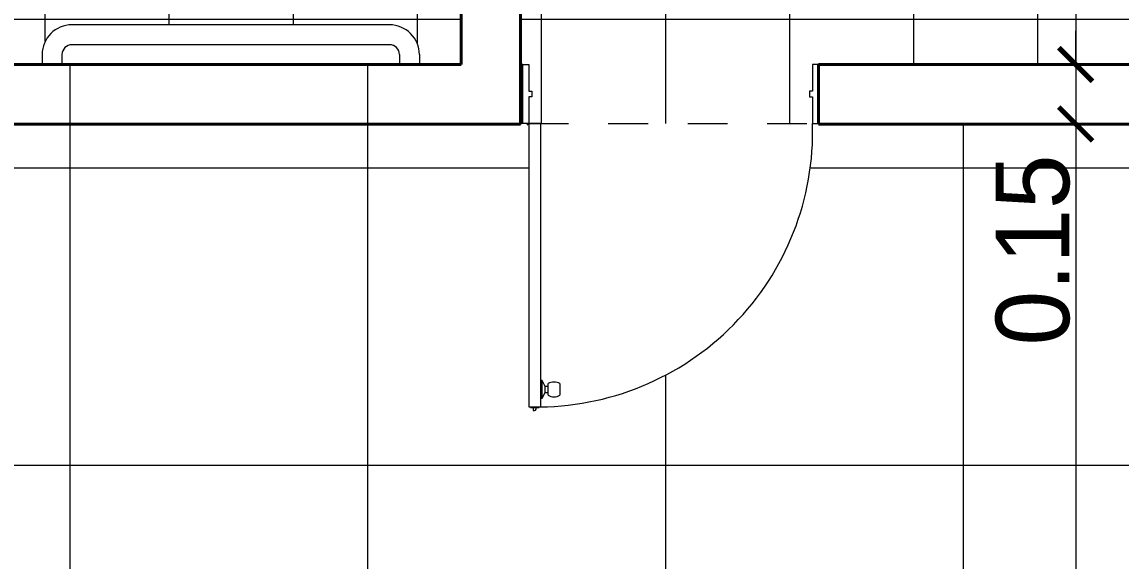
# Model space of a CAD drawing. Header units: millimetres. Extents: x 189.5 to 285.5, y -15 to 51.
# Drawn here: x 253.346 to 256.113, y 21.885 to 23.244 of the extents above; entities that cross this region are included whole.
import ezdxf

# ---------------------------------------------------------------- set-up
doc = ezdxf.new("R2010")
doc.units = ezdxf.units.MM
doc.header["$LTSCALE"] = 0.005
doc.header["$MEASUREMENT"] = 0
doc.linetypes.add('ACAD_ISO02W100', pattern=[15, 12, -3])
for name, color, linetype, lineweight in [('Aux', 1, 'Continuous', 9), ('cotas', 1, 'Continuous', 15), ('Hatch', 11, 'Continuous', 9), ('muro', 5, 'Continuous', 40), ('proy', 1, 'ACAD_ISO02W100', 9), ('pu-ven', 2, 'Continuous', 20)]:
    doc.layers.add(name, color=color, linetype=linetype, lineweight=lineweight)
doc.styles.get("Standard").update_dxf_attribs({"font": 'ERASMD.TTF', "height": 0.185})
doc.dimstyles.get("Standard").update_dxf_attribs({"dimtxt": 0.15, "dimasz": 0.085, "dimexe": 0.07, "dimexo": 0.4, "dimgap": 0.015, "dimtad": 1, "dimzin": 1, "dimdsep": 46, "dimtxsty": 'Standard', "dimblk": 'ARCHTICK', "dimcen": 0, "dimclrd": 256, "dimclre": 256, "dimclrt": 2, "dimadec": 0, "dimazin": 0, "dimtfac": 1, "dimtix": 1, "dimtmove": 0, "dimatfit": 0, "dimfxl": 1, "dimlwd": -1, "dimlwe": -1, "dimarcsym": 0})

# ---------------------------------------------------------------- blocks, each defined once
blk = doc.blocks.new('_ArchTick')
at = {"color": 0, "linetype": 'ByBlock', "const_width": 0.15}
blk.add_lwpolyline([(-0.5, -0.5), (0.5, 0.5)], dxfattribs=at)
blk = doc.blocks.new('*D167')
at = {"layer": 'cotas', "transparency": 16777216}
for p, q in [((255.9194552474638, 24.74628807079139), (256.0692355064184, 24.74628807079139)), ((255.9992355064184, 24.74628807079139), (255.9992355064184, 23.1362880707919)), ((255.9194552474638, 23.1362880707919), (256.0692355064184, 23.1362880707919))]:
    blk.add_line(p, q, dxfattribs=at)
at = {"layer": 'Defpoints', "color": 0, "transparency": 16777216}
for p in [(255.5194552474638, 24.74628807079139), (255.5194552474638, 23.1362880707919), (255.9992355064184, 23.1362880707919)]:
    blk.add_point(p, dxfattribs=at)
at = {"layer": 'cotas', "transparency": 16777216, "xscale": 0.085, "yscale": 0.085, "zscale": 0.085}
for p, rotation in [((255.9992355064184, 24.74628807079139), 90), ((255.9992355064184, 23.1362880707919), 270)]:
    blk.add_blockref('_ArchTick', p, dxfattribs=dict(at, rotation=rotation))
at = {"layer": 'cotas', "color": 2, "transparency": 16777216, "insert": (255.8917355064183, 23.94128807079157), "char_height": 0.185, "attachment_point": 5, "rotation": 90}
blk.add_mtext('1.61', dxfattribs=at)
blk = doc.blocks.new('*D168')
at = {"layer": 'cotas', "transparency": 16777216}
for p, q in [((255.9992355064184, 23.1362880707919), (255.9992355064184, 23.2212880707919)), ((255.9194552474638, 23.1362880707919), (256.0692355064184, 23.1362880707919)), ((255.9992355064184, 23.1362880707919), (255.9992355064184, 22.98628807079189)), ((255.9194552474638, 22.98628807079189), (256.0692355064184, 22.98628807079189)), ((255.9992355064184, 22.98628807079189), (255.9992355064184, 22.90128807079189))]:
    blk.add_line(p, q, dxfattribs=at)
at = {"layer": 'Defpoints', "color": 0, "transparency": 16777216}
for p in [(255.5194552474638, 23.1362880707919), (255.5194552474638, 22.98628807079189), (255.9992355064184, 22.98628807079189)]:
    blk.add_point(p, dxfattribs=at)
at = {"layer": 'cotas', "transparency": 16777216, "xscale": 0.085, "yscale": 0.085, "zscale": 0.085}
for p, rotation in [((255.9992355064184, 23.1362880707919), 270), ((255.9992355064184, 22.98628807079189), 90)]:
    blk.add_blockref('_ArchTick', p, dxfattribs=dict(at, rotation=rotation))
at = {"layer": 'cotas', "color": 2, "transparency": 16777216, "insert": (255.8917355064181, 22.66876390864491), "char_height": 0.185, "attachment_point": 5, "rotation": 90}
blk.add_mtext('0.15', dxfattribs=at)
blk = doc.blocks.new('*D169')
at = {"layer": 'cotas', "transparency": 16777216}
for p, q in [((255.9194552474638, 22.98628807079189), (256.0692355064184, 22.98628807079189)), ((255.9992355064184, 22.98628807079189), (255.9992355064184, 19.5562880707918)), ((255.9194552474638, 19.5562880707918), (256.0692355064184, 19.5562880707918))]:
    blk.add_line(p, q, dxfattribs=at)
at = {"layer": 'Defpoints', "color": 0, "transparency": 16777216}
for p in [(255.5194552474638, 22.98628807079189), (255.5194552474638, 19.5562880707918), (255.9992355064184, 19.5562880707918)]:
    blk.add_point(p, dxfattribs=at)
at = {"layer": 'cotas', "transparency": 16777216, "xscale": 0.085, "yscale": 0.085, "zscale": 0.085}
for p, rotation in [((255.9992355064184, 22.98628807079189), 90), ((255.9992355064184, 19.5562880707918), 270)]:
    blk.add_blockref('_ArchTick', p, dxfattribs=dict(at, rotation=rotation))
at = {"layer": 'cotas', "color": 2, "transparency": 16777216, "insert": (255.8917355064183, 21.27128807079177), "char_height": 0.185, "attachment_point": 5, "rotation": 90}
blk.add_mtext('3.43', dxfattribs=at)

msp = doc.modelspace()

# ---------------------------------------------------------------- hatches: boundary and pattern name
at = {"layer": 'Hatch'}
h = msp.add_hatch(dxfattribs=at)
h.set_pattern_fill('NET', color=256, scale=6, style=0)
h.set_pattern_definition([(0, (-337.5334649447541, 81.37570602885171), (0, 0.75), []), (90, (-337.5334649447541, 81.37570602885171), (-0.75, 4.592273826833915e-17), [])])
h.paths.add_polyline_path([(252.1038909515549, 22.98561842555168, -2.414213564037251), (252.1020308324781, 22.98747854462714), (252.0889513592696, 22.98747854462873), (252.0889513592696, 22.98628807079184), (251.6389513592695, 22.98628807079183), (251.1389513592695, 22.98628807079186), (248.7089513592696, 22.98628807079135), (248.6889513592695, 22.98628807079135), (247.9890367852244, 22.98628807079135), (247.5389513592695, 22.98628807079135), (246.5439513592695, 22.98628807079135), (245.6939513592696, 22.98628807079135), (245.3939513592695, 22.98628807079135), (243.7439513592695, 22.98628807079135), (242.7439513592695, 22.98628807079135), (240.9939513592695, 22.98628807079135), (240.6939513592696, 22.98628807079135), (239.8439513592696, 22.98628807079135), (238.7939513592695, 22.98628807079135), (238.3939513592695, 22.98628807079135), (238.1939513592696, 22.98628807079136), (237.2139513592697, 22.98628807079136), (234.7839513592696, 22.98628807079133), (234.7639513592696, 22.98628807079133), (234.7639513592696, 22.98636802783069), (234.1921289388995, 22.98636802783069), (234.1921289388995, 22.32371024168052), (234.1921289388995, 20.22776177328468), (234.1921289388995, 19.63628807079144), (234.1921289388995, 19.26852839724609), (234.1921289388997, 18.3185283972465), (234.1921289388997, 17.61128807079182), (234.1921289388997, 17.26128807079181), (234.0921289388996, 17.26128807079181), (234.0921289388996, 16.67260720331663), (234.0921289388996, 13.93141270840081), (234.0921289388996, 13.18628807079182), (234.0921289388994, 12.88628807079198), (234.0921289388991, 11.28628807079185), (237.5439513592697, 11.28628807079185), (237.5439513592697, 12.83628807079191), (237.2939513592701, 12.83628807079191), (236.89395135927, 12.83628807079191), (236.89395135927, 13.23628807079189), (237.2939513592701, 13.23628807079189), (237.5439513592698, 13.23628807079189), (237.54395135927, 19.55628807079179), (252.1187457793546, 19.55628807079179), (252.1187457793546, 19.64947813824267), (252.0706547125452, 19.64947813824267), (252.1187457793548, 20.13405533157958), (252.1187457793546, 19.55628807079179), (257.4639513592696, 19.5562880707918), (257.4639513592695, 20.1862880707917), (257.1639513592695, 20.1862880707917), (257.1639513592696, 20.48628807079177), (257.2639513592694, 20.48628807079177), (257.2639513592694, 22.98628807079189), (256.7139513592695, 22.98628807079189), (255.3366040933745, 22.98628807079189, -0.4199047918111877), (254.648326348148, 22.27315293824061), (254.648326348148, 22.27133269996786), (254.6408858718398, 22.27133269996786), (254.6408858718398, 22.27032355189795, -1.126481995361507), (254.6284208063116, 22.27133269996786), (254.6222846810695, 22.27133269996786), (254.6222846810695, 22.98747854462853), (254.6014513592695, 22.98747854462853), (254.6014513592695, 24.74628807079138), (257.2639513592695, 24.74628807079139), (257.2639513592693, 23.38628807079188), (257.4139513592695, 23.38628807079188), (257.4139513592693, 25.34128807079159), (257.2639513592694, 25.34128807079161), (257.2639513592694, 24.89628807079138), (251.7889513592695, 24.89628807079138), (251.7889513592695, 26.43628807079138), (251.6389513592696, 26.43628807079138), (251.6389513592695, 23.28628807079183), (251.7889513592695, 23.28628807079183), (251.7889513592696, 24.74628807079137), (254.4514513592694, 24.74628807079138), (254.4514513592694, 23.13628807079208), (252.8330576297549, 23.13628807079208), (252.8330576297549, 22.98628824590409), (252.8182103590112, 22.98628824750885, -0.419904866709646), (252.1299326186335, 22.2731529382408), (252.1299326186335, 22.27133269996804), (252.1224921423253, 22.27133269996804), (252.1224921423253, 22.27032355189514, -1.126481995005869), (252.1100270767969, 22.27133269996804), (252.1038909515549, 22.27133269996804)])
h.paths.add_polyline_path([(240.6439513592696, 20.48628807079177), (240.6439513592696, 20.1862880707917), (240.3439513592695, 20.1862880707917), (240.3439513592695, 20.48628807079177)], flags=17)
h.paths.add_polyline_path([(237.2439513592698, 20.1862880707917), (236.9439513592697, 20.1862880707917), (236.9439513592697, 20.48628807079177), (237.2439513592698, 20.48628807079177)], flags=17)
h.paths.add_polyline_path([(243.6939513592696, 20.48628807079177), (243.9939513592694, 20.48628807079178), (243.9939513592695, 20.1862880707917), (243.6939513592696, 20.1862880707917)], flags=17)
h.paths.add_polyline_path([(237.2439513592698, 16.9362880707917), (237.2439513592698, 16.63628807079175), (236.9439513592697, 16.63628807079175), (236.9439513592697, 16.9362880707917)], flags=16)
h.paths.add_polyline_path([(247.0439513592695, 20.48628807079177), (247.3439513592695, 20.48628807079178), (247.3439513592696, 20.1862880707917), (247.0439513592696, 20.1862880707917)], flags=17)
h.paths.add_polyline_path([(250.3639513592694, 20.48628807079178), (250.6639513592696, 20.48628807079177), (250.6639513592696, 20.1862880707917), (250.3639513592697, 20.1862880707917)], flags=17)
h.paths.add_polyline_path([(252.116592189181, 22.27636913918495, -0.03896766346203715), (252.1175626368307, 22.27623207035962, -0.9728150875891242), (252.1151768573746, 22.26387032283586, -1.04180337291388), (252.1177266983917, 22.27619338036689, -21.89540693037424)], flags=17)
h.paths.add_polyline_path([(253.7139513592696, 20.48628807079177), (254.0139513592694, 20.48628807079177), (254.0139513592694, 20.1862880707917), (253.7139513592696, 20.1862880707917)], flags=17)
h.paths.add_polyline_path([(254.6282957779626, 22.27008407830277, 1796152.363669402), (254.6282957779626, 22.2700840923268)], flags=16)
h.paths.add_polyline_path([(234.274902785261, 19.11331193394851), (234.8615493054075, 19.11331193394851), (234.8615493054075, 18.82984856398514), (234.274902785261, 18.82984856398514)], flags=24)
h.paths.add_polyline_path([(255.7470221364548, 22.37544064857165), (255.7470221364548, 22.96208716871817), (256.0304855064181, 22.96208716871817), (256.0304855064181, 22.37544064857165)], flags=24)
h.paths.add_polyline_path([(255.7470221364548, 20.95465345540732), (255.7470221364548, 21.58792268617655), (256.0304855064181, 21.58792268617655), (256.0304855064181, 20.95465345540732)], flags=24)
h.paths.add_polyline_path([(248.8725276801463, 22.27298606732919), (248.8725276801463, 22.87779375963689), (249.1559910501096, 22.87779375963689), (249.1559910501096, 22.27298606732919)], flags=24)
h.paths.add_polyline_path([(244.8420920170987, 22.36428247472001), (244.8420920170987, 22.9690901670277), (245.125555387062, 22.9690901670277), (245.125555387062, 22.36428247472001)], flags=24)
h.paths.add_polyline_path([(244.8420920170987, 21.43483294258652), (244.8420920170987, 22.03774319899678), (245.125555387062, 22.03774319899678), (245.125555387062, 21.43483294258652)], flags=24)
h.paths.add_polyline_path([(245.1459938472043, 20.29003807079183), (245.1459938472043, 20.89484576309953), (245.4294572171676, 20.89484576309953), (245.4294572171676, 20.29003807079183)], flags=24)
h.paths.add_polyline_path([(244.8420920170987, 19.55465345540723), (244.8420920170987, 20.18792268617646), (245.125555387062, 20.18792268617646), (245.125555387062, 19.55465345540723)], flags=25)
h.paths.add_polyline_path([(245.2120787651662, 16.99768316134541), (245.2120787651662, 19.89654030420251), (244.6546721717598, 19.89654030420251), (244.6546721717598, 16.99768316134541)], flags=25)
h = msp.add_hatch(dxfattribs=at)
h.set_pattern_fill('NET', color=256, scale=2.5, style=0)
h.set_pattern_definition([(0, (-337.5334649447541, 81.37570602885171), (0, 0.3125), []), (90, (-337.5334649447541, 81.37570602885171), (-0.3125, 1.913447427847464e-17), [])])
h.paths.add_polyline_path([(253.4714683358653, 24.64628807079135, -0.4142135623734282), (253.3964683358653, 24.7212880707913), (253.3964683358652, 24.74628807079139), (252.2889513592696, 24.74628807079138), (252.2889513592694, 24.04628807079087), (251.7889513592696, 24.04628807079088), (251.7889513592695, 23.28628807079185), (252.0889513592696, 23.28628807079185), (252.0889513592697, 23.13628807079183), (252.1038909515549, 23.13628807079184), (252.1038909515549, 23.06932378401851), (252.1113314278631, 23.06932378401851), (252.1113314278631, 23.05444283140218), (252.1038909515551, 23.05444283140217), (252.1038909515548, 22.98747854462871), (252.1336528567875, 22.98747854462871), (252.8181766771385, 22.98747854462872), (252.8181766771385, 23.05444283140226), (252.8107362008303, 23.05444283140227), (252.8107362008303, 23.06932378401859), (252.8181766771384, 23.0693237840186), (252.8181766771385, 23.13628807079208), (252.8330576297549, 23.13628807079208), (253.3964683358654, 23.13628807079207), (253.3964683358653, 23.16128807079185, -0.4142135623740941), (253.4714683358652, 23.23628807079209), (254.2714683358653, 23.23628807079209, -0.4142135623734279), (254.3464683358653, 23.16128807079214), (254.3464683358652, 23.13628807079208), (254.4514513592695, 23.13628807079208), (254.4514513592694, 24.74628807079138), (254.3464683358653, 24.74628807079139), (254.3464683358653, 24.72128807079125, -0.414213562372762), (254.2714683358654, 24.64628807079135)])
h.paths.add_polyline_path([(253.8055114915655, 23.7539088929528), (253.8055114915655, 23.35390889295281), (253.4055114915654, 23.35390889295281), (253.4055114915654, 23.75390889295281)], flags=16)
h.paths.add_polyline_path([(253.746639606495, 24.23697485767713, -0.04536266308921758), (253.7101928427919, 24.33932604308224, -0.07051828145125469), (253.7076324998272, 24.35738952085637, -0.07051828145760095), (253.7101928427924, 24.37545299863208, -0.04536266308818345), (253.7466396064946, 24.4778041840349, -0.2681690746046647), (253.8100409879903, 24.52668529550436, -0.06778942498869861), (254.2149156124897, 24.5256374816886, 0.001998869881263297), (254.2134745695929, 24.54960452777159, -0.4179661913573712), (254.2257818731215, 24.56341955432539, -0.0254767863049048), (254.3785434310014, 24.56346746626794, -0.3994612523021149), (254.3956324998273, 24.54549053092298), (254.3956324998273, 24.35738952085638), (254.3956324998273, 24.16928851078992, -0.3994612523028014), (254.3785434310014, 24.15131157544491, -0.0254767863049048), (254.2257818731215, 24.15135948738748, -0.417966191359291), (254.2134745695928, 24.16517451394126, 0.00199886988127271), (254.2149156124896, 24.18914156002436, -0.06778942498865684), (253.8100409879904, 24.1880937462086, -0.268169074601404)], flags=16)
h.paths.add_polyline_path([(253.7242046337933, 24.369829046225), (253.7246019944166, 24.37128450376379, 0.007544055963508864)], flags=0)
h.paths.add_polyline_path([(253.7246019944168, 24.34349453794826, -0.007544055981194789), (253.7242046337926, 24.34494999549047)], flags=0)
h.paths.add_polyline_path([(253.5722384504468, 23.69424662094365, -1), (253.5394697210788, 23.69424662094365, -1)], flags=0)
h.paths.add_polyline_path([(253.7577971555241, 24.36201316974748, -0.11223620855815), (253.7831683676455, 24.44558892732489, -0.2237024067793791), (253.8284938915936, 24.47742803588143, -0.0578780653133929), (254.001271392849, 24.48721527894424, -0.2765377333950695), (254.086159677471, 24.42931044567769), (254.08776070253, 24.42565294781179, -0.06196968820255255), (254.0943200940002, 24.40184704512341, -0.03720204328161242), (254.0976324998273, 24.35738952085637, -0.03720204326521742), (254.0943200940031, 24.31293199660876, -0.002741917337492987), (254.0941555810242, 24.3118476465257, 0.03811730564555731), (254.0976324998273, 24.35738952085637, 0.03811730562859852), (254.0941555810273, 24.40293139516696, 0.05921770893449989), (254.0877607025313, 24.42565294780859), (254.0861596774694, 24.42931044568133, 0.2765377333844891), (254.001271392849, 24.48721527894423, 0.05787806531354672), (253.8284938915931, 24.47742803588137, 0.2237024067769746), (253.7831683676457, 24.44558892732496, 0.1122362085566601), (253.757797155524, 24.36201316974881, 0.01780017579507338), (253.7576324998273, 24.35738952085693, -0.01780017579000424)], flags=0)
h.paths.add_polyline_path([(253.1346946551324, 24.09528085435191), (253.1203720269325, 24.05804199055191), (253.1060493733323, 24.04944838315186), (253.0870108795324, 24.06848687695187), (253.0870108795324, 24.01484639495191), (253.0806608795324, 24.0148463949519), (253.0806608795323, 23.61572689855194), (253.0552608795324, 23.61572689855195), (253.0552608795324, 23.54434294175194), (252.9841883700602, 23.54434294175196), (252.9800101283324, 23.51091710055197), (252.9485003361325, 23.48800086495192), (252.9255841005323, 23.48513635455191), (252.9112614723324, 23.49945898275199), (252.9112614723324, 23.54434294175195), (252.8925574711324, 23.54434294175196), (252.8925574711324, 23.69462493735193), (252.9067313675472, 23.69462493735194), (252.8998033545324, 23.72002765515227), (252.8883452367322, 23.8002344543519), (252.8912097725324, 23.90049292795177), (252.8825978825159, 23.93149571062925), (252.7730162065324, 23.93399222595195), (252.7728692990755, 23.93398676423602), (252.7708995737322, 23.9291382097518), (252.7623059917323, 23.88617029975191), (252.7680350633324, 23.79164087235192), (252.7443726416968, 23.69462493735193), (252.7626548607324, 23.69462493735193), (252.7626548607323, 23.54434294175195), (252.7391526471323, 23.54434294175196), (252.7365252457322, 23.53383333615218), (252.7193380817323, 23.49372993655192), (252.6992863819323, 23.49372993655192), (252.6706411001325, 23.5166461467519), (252.6699309241254, 23.54434294175195), (252.5999514523323, 23.54434294175195), (252.5999514523324, 23.61572689855195), (252.5745514523323, 23.61572689855194), (252.5745514523323, 24.01484639495192), (252.5682014523323, 24.01484639495192), (252.5682014523323, 24.1179349131722), (252.5675180907321, 24.11246801835096), (252.5617890191323, 24.05517745475191), (252.5388728089324, 24.05517745475191), (252.5245501553327, 24.07809366495177), (252.5073629913323, 24.10387443635199), (252.5044984555324, 24.14397781055167), (252.5101061659324, 24.15631477641518), (252.5101061659324, 24.67143829995194), (252.5291561659324, 24.67143829995194), (252.5291561659324, 24.70318829995193, -1), (252.5545561659324, 24.70318829995193), (252.5545561659324, 24.42378829995192), (252.5745514523323, 24.42378829995192), (252.5745514523325, 24.48675947195193), (252.5713764523324, 24.48675947195193), (252.5713764523324, 24.62572617395193), (252.6031264523324, 24.62572617395193), (252.6031264523324, 24.48675947195193), (252.5999514523323, 24.48675947195193), (252.5999514523322, 24.45354904815196), (252.8303161681323, 24.47409614955193), (253.0552608795324, 24.45354904815196), (253.0552608795324, 24.48675947195193), (253.0520858795323, 24.48675947195193), (253.0520858795323, 24.62572617395193), (253.0838358795324, 24.62572617395193), (253.0838358795324, 24.48675947195193), (253.0806608795324, 24.48675947195193), (253.0806608795325, 24.42378829995192), (253.1006561659324, 24.42378829995192), (253.1006561659324, 24.70318829995193, -1), (253.1260561659324, 24.70318829995193), (253.1260561659324, 24.67143829995194), (253.1451061659324, 24.67143829995194), (253.1451061659324, 24.15073829995191), (253.1260561659324, 24.15073829995192), (253.1260561659324, 24.12551553782791)], flags=16)
h.paths.add_polyline_path([(253.0864889258668, 24.32053773175193), (253.0870108795324, 24.32053773175193), (253.0870108795324, 24.3198666487508)], flags=0)
h.paths.add_polyline_path([(253.0552608795324, 23.69462493735194), (252.9781919632361, 23.69462493735193), (252.9800101283324, 23.74007935495225), (252.9771456179321, 23.83460878235782), (252.9742810821323, 23.90335746375244), (252.9721933213207, 23.92945451555125), (253.0552608795324, 23.92756206355193)], flags=0)
h.paths.add_polyline_path([(253.9212068222863, 24.32647998042883, -0.009795769441821237), (253.9200355096496, 24.32851814014413, 0.01959718251676265)], flags=0)
h.paths.add_polyline_path([(253.9200355096521, 24.38626090157325, -0.2480291594571477), (253.9431428752007, 24.40214212146498, -0.01139687807518087), (253.9771810226403, 24.40532022889509, -0.3735440217904059), (253.9981418924406, 24.38956090373102, -0.05409146196836189), (254.0016324998273, 24.35738952085637, -0.05409146193826582), (253.9981418924444, 24.32521813799931, -0.002900143946540674), (253.9980919567498, 24.3249915660144, 0.05447928410457353), (254.0016324998273, 24.35738952085637, 0.0544792840749569), (253.9980919567537, 24.38978747568105, 0.3702427827096077), (253.9771810226403, 24.40532022889509, 0.01139687807518021), (253.9431428752007, 24.40214212146499, 0.2273270147245845), (253.921206822289, 24.38829906128844, 0.009795769441882608)], flags=0)
h.paths.add_polyline_path([(254.1401324998272, 24.27738952085645, -1), (254.1251324998273, 24.27738952085645, -1)], flags=0)
h.paths.add_polyline_path([(254.1251324998273, 24.43738952085641, -1), (254.1401324998272, 24.43738952085641, -1)], flags=0)
h.paths.add_polyline_path([(254.1889426227995, 23.6150592598436, -0.09324748291664155), (254.2815436881436, 23.67614152156464, -0.09961672865053077), (254.4362628358682, 23.70727571218759), (254.4362628358682, 23.50727571218766), (254.4362628358682, 23.30727571218757, -0.09961672865023667), (254.2815436881442, 23.33840990281013, -0.09324748291835021), (254.1889426227988, 23.39949216453272, -0.2031590986933721), (254.1432628358682, 23.50727571218765, -0.2031590986956912)], flags=16)
h.paths.add_polyline_path([(254.2038588434938, 23.59068770645599, -0.1202932096577439), (254.2968247247126, 23.65608448909423, -0.4726032052632939), (254.3980067377108, 23.59956969317709, -0.04463805403242913), (254.4062628358682, 23.50727571218756, -0.04463805403231597), (254.3980067377108, 23.41498173119825, -0.4726032052645627), (254.2968247247123, 23.35846693528113, -0.1202932096539247), (254.2038588434961, 23.4238637179167, -0.02620851799081181), (254.1942157155221, 23.43555683467478, 0.1807160010038223), (254.2529207097023, 23.39742853525691, 0.05126810897286248), (254.2935527757121, 23.39269407409576, 0.08198718537179564), (254.3257626046259, 23.39756401536599, 0.3468278983904911), (254.3808339414294, 23.47991467007057, -0.007416061581706954), (254.3801759368001, 23.49027571218772), (254.3772628358682, 23.49027571218772), (254.3772628358682, 23.52427571218772), (254.3971334333839, 23.52427571218772, 0.1209733713608185), (254.3954297625912, 23.58148003543422, 0.2868939852078385), (254.3367833447617, 23.63518735691855, 0.286546488531412), (254.1942157155223, 23.5789945897007, -1.05523210266137e-06), (254.1942159666484, 23.57899492896178, -0.02620778810324431)], flags=0)
h.paths.add_polyline_path([(252.6677765643324, 23.91195104575188), (252.6591829823324, 23.86611859995209), (252.6649120285324, 23.83174424655246), (252.6677765643324, 23.75440198315187), (252.665285846729, 23.69462493735193), (252.5999514523323, 23.69462493735194), (252.5999514523323, 23.92756206355193), (252.6604703743384, 23.92981062369208)], flags=0)
h.paths.add_polyline_path([(254.3387628358682, 23.50727571218762, -1), (254.2737628358682, 23.50727571218764, -1)], flags=0)
h.paths.add_polyline_path([(254.3312628358682, 23.50727571218762, -1), (254.2812628358682, 23.50727571218764, -1)], flags=0)
h.paths.add_polyline_path([(255.1014513592696, 24.74628807079137), (255.1014513592694, 24.04628807079087), (254.6014513592695, 24.04628807079087), (254.6014513592695, 23.13628807079181), (254.6074037284532, 23.13628807079181), (254.6222846810695, 23.13628807079181), (254.6222846810695, 23.06932378401833), (254.6297251573776, 23.06932378401832), (254.6297251573776, 23.054442831402), (254.6222846810695, 23.05444283140199), (254.6222846810695, 22.98747854462854), (254.652046586302, 22.98747854462853), (255.3365704066532, 22.98747854462862), (255.3365704066532, 23.05444283140208), (255.3291299303449, 23.05444283140208), (255.3291299303449, 23.06932378401842), (255.3365704066531, 23.06932378401841), (255.3365704066532, 23.13628807079189), (255.3514513592695, 23.13628807079189), (256.2089683358653, 23.13628807079189), (256.2089683358652, 23.16128807079184, -0.4142135623741217), (256.2839683358651, 23.23628807079209), (256.7139513592695, 23.23628807079209), (256.7139513592693, 23.38628807079189), (257.2639513592694, 23.38628807079188), (257.2639513592694, 24.74628807079138), (257.1589683358652, 24.74628807079138), (257.1589683358652, 24.72128807079125, -0.4142135623727898), (257.0839683358653, 24.64628807079134), (256.2839683358653, 24.64628807079134, -0.4142135623738997), (256.2089683358652, 24.7212880707913), (256.2089683358652, 24.74628807079139)])
h.paths.add_polyline_path([(255.3870514523323, 24.0148463949519), (255.3807014523322, 24.0148463949519), (255.3807014523321, 24.11793491317113), (255.3800180907324, 24.11246801835166), (255.3742890191322, 24.05517745475191), (255.3513728089323, 24.05517745475191), (255.3370501553336, 24.07809366495177), (255.3198629913322, 24.10387443635196), (255.3169984555321, 24.14397781055165), (255.3226061659323, 24.15631477641551), (255.3226061659323, 24.67143829995194), (255.3416561659322, 24.67143829995193), (255.3416561659322, 24.70318829995193, -1), (255.3670561659322, 24.70318829995193), (255.3670561659322, 24.42378829995192), (255.3870514523322, 24.42378829995192), (255.3870514523321, 24.48675947195192), (255.3838764523323, 24.48675947195192), (255.3838764523323, 24.62572617395192), (255.4156264523323, 24.62572617395192), (255.4156264523323, 24.48675947195191), (255.4124514523322, 24.48675947195191), (255.4124514523323, 24.45354904815196), (255.6428161681322, 24.47409614955193), (255.8677608795323, 24.45354904815195), (255.8677608795322, 24.48675947195192), (255.8645858795322, 24.48675947195193), (255.8645858795321, 24.62572617395193), (255.8963358795321, 24.62572617395193), (255.8963358795321, 24.48675947195191), (255.8931608795324, 24.48675947195191), (255.8931608795324, 24.42378829995192), (255.9131561659324, 24.42378829995192), (255.9131561659323, 24.70318829995192, -1), (255.9385561659323, 24.70318829995192), (255.9385561659323, 24.67143829995194), (255.9576061659322, 24.67143829995193), (255.9576061659322, 24.1507382999519), (255.9385561659323, 24.15073829995192), (255.9385561659323, 24.1255155378276), (255.9471946551322, 24.09528085435204), (255.9328720269323, 24.05804199055176), (255.9185493733322, 24.04944838315192), (255.8995108795323, 24.0684868769518), (255.8995108795323, 24.01484639495191), (255.8931608795323, 24.0148463949519), (255.8931608795322, 23.61572689855194), (255.8677608795323, 23.61572689855193), (255.8677608795323, 23.54434294175194), (255.79668837006, 23.54434294175194), (255.7925101283323, 23.51091710055199), (255.7610003361323, 23.48800086495192), (255.7380841005324, 23.48513635455191), (255.7237614723323, 23.49945898275188), (255.7237614723323, 23.54434294175194), (255.7050574711322, 23.54434294175194), (255.7050574711322, 23.69462493735193), (255.719231367547, 23.69462493735193), (255.7123033545322, 23.72002765515242), (255.7008452367322, 23.80023445435197), (255.7037097725323, 23.90049292795194), (255.6950978825159, 23.93149571062924), (255.5855162065324, 23.93399222595194), (255.5853692990752, 23.933986764236), (255.583399573732, 23.92913820975153), (255.5748059917322, 23.8861702997514), (255.5805350633323, 23.79164087235167), (255.5568726416968, 23.69462493735193), (255.5751548607323, 23.69462493735193), (255.5751548607321, 23.54434294175194), (255.5516526471322, 23.54434294175195), (255.5490252457322, 23.53383333615218), (255.5318380817322, 23.49372993655192), (255.5117863819322, 23.49372993655192), (255.4831411001322, 23.5166461467519), (255.4824309241254, 23.54434294175195), (255.4124514523322, 23.54434294175195), (255.4124514523322, 23.61572689855194), (255.3870514523321, 23.61572689855194)], flags=16)
h.paths.add_polyline_path([(255.4124514523323, 23.69462493735193), (255.4124514523322, 23.92756206355192), (255.4729703743383, 23.92981062369208), (255.4802765643321, 23.9119510457519), (255.4716829823323, 23.86611859995188), (255.4774120285324, 23.83174424655179), (255.4802765643323, 23.75440198315216), (255.4777858467289, 23.69462493735193)], flags=0)
h.paths.add_polyline_path([(255.8989889258667, 24.32053773175192), (255.8995108795323, 24.32053773175192), (255.8995108795323, 24.31986664875105)], flags=0)
h.paths.add_polyline_path([(255.7925101283323, 23.74007935495206), (255.7896456179318, 23.83460878235523), (255.7867810821321, 23.90335746375455), (255.7846933213204, 23.92945451555124), (255.8677608795323, 23.92756206355192), (255.8677608795322, 23.69462493735193), (255.7906919632362, 23.69462493735192)], flags=0)
h.paths.add_polyline_path([(256.2180114915653, 23.75390889295279), (256.6180114915654, 23.75390889295279), (256.6180114915654, 23.35390889295281), (256.2180114915652, 23.35390889295281)], flags=16)
h.paths.add_polyline_path([(256.3519697210787, 23.69424662094365, -1), (256.3847384504467, 23.69424662094364, -1)], flags=0)
h.paths.add_polyline_path([(256.5226928427921, 24.33932604308104, -0.07051828145605558), (256.5201324998271, 24.35738952085637, -0.07051828145760095), (256.5226928427923, 24.37545299863208, -0.04536266308924979), (256.5591396064956, 24.47780418403719, -0.26816907459649), (256.6225409879904, 24.52668529550436, -0.0677894249886794), (257.0274156124897, 24.52563748168858, 0.001998869881259142), (257.0259745695928, 24.54960452777151, -0.4179661913589065), (257.0382818731214, 24.56341955432538, -0.0254767863049048), (257.1910434310013, 24.56346746626794, -0.3994612523021149), (257.2081324998272, 24.54549053092298), (257.2081324998272, 24.35738952085637), (257.2081324998272, 24.16928851078991, -0.3994612523028014), (257.1910434310013, 24.15131157544491, -0.0254767863049048), (257.0382818731214, 24.15135948738747, -0.4179661913566888), (257.0259745695928, 24.16517451394124, 0.001998869881273891), (257.0274156124896, 24.18914156002435, -0.06778942498865684), (256.6225409879904, 24.18809374620859, -0.2681690746047109), (256.5591396064946, 24.23697485767792, -0.04536266308833309)], flags=16)
h.paths.add_polyline_path([(256.5367046337934, 24.36982904622582), (256.5371019944146, 24.3712845037567, 0.007544055922546)], flags=0)
h.paths.add_polyline_path([(256.5371019944148, 24.34349453795537, -0.00754405590869025), (256.5367046337943, 24.34494999548357)], flags=0)
h.paths.add_polyline_path([(256.7251324998273, 24.35738952085637, -0.1261659415600999), (256.7325355096546, 24.38626090157808, -0.2480291594081633), (256.7556428752006, 24.40214212146497, -0.01139687807514224), (256.78968102264, 24.40532022889506, -0.3735440214650296), (256.8106418924357, 24.38956090375349, -0.05409146200679492), (256.8141324998272, 24.35738952085637, -0.05409146201267646), (256.8106418924349, 24.32521813795581, -0.3735440214129971), (256.78968102264, 24.30945881281777, -0.01139687807510483), (256.7556428752007, 24.31263692024786, -0.2480291594380105), (256.732535509653, 24.32851814013753, -0.126165941546161)], flags=0)
h.paths.add_polyline_path([(257.0014426227992, 23.72253165424689, 0.2031590986949663), (256.9557628358681, 23.6147481065913, 0.2031590986945328), (257.0014426227991, 23.5069645589359, 0.0932474829190464), (257.0940436881455, 23.4458822972132), (257.0940392533699, 23.44588415742308, 0.09961976417223618), (257.2487628358681, 23.41474810659121), (257.2487628358681, 23.61474810659131), (257.2487628358681, 23.81474810659123, 0.09961672864990977), (257.0940436881444, 23.78361391596865, 0.09324748291771678)], flags=16)
h.paths.add_polyline_path([(257.0163588434942, 23.6981601008604, -0.1202932096567609), (257.1093247247125, 23.76355688349788, -0.4726032052632715), (257.2105067377107, 23.70704208758075, -0.04463805403243256), (257.2187628358681, 23.61474810659121, -0.04463805403232477), (257.2105067377108, 23.52245412560187, -0.4726032052636659), (257.1093247247126, 23.46593932968463, -0.1202932096548977), (257.0163588434956, 23.53133611232078, -0.02620851798871824), (257.0067157155225, 23.54302922907805, 0.180716001003449), (257.0654207097027, 23.50490092966043, 0.05126810897241494), (257.1060527757122, 23.50016646849942, 0.08198718537124113), (257.1382626046258, 23.5050364097697, 0.3468278983903856), (257.1933339414293, 23.58738706447425, -0.007416061581686692), (257.1926759368, 23.59774810659138), (257.1897628358681, 23.59774810659138), (257.1897628358681, 23.63174810659137), (257.1926759368, 23.63174810659137, -0.007416061581526513), (257.1933339414293, 23.64210914870828, 0.3468278983843028), (257.1382626046278, 23.72445980341249, 0.08198718537394926), (257.1060527757131, 23.72932974468312, 0.05126810897313816), (257.0654207097031, 23.72459528352203, 0.1807160010070489), (257.0067157155218, 23.68646698410377, -0.02620851798721506)], flags=0)
h.paths.add_polyline_path([(256.9526324998271, 24.27738952085644, -1), (256.9376324998271, 24.27738952085644, -1)], flags=0)
h.paths.add_polyline_path([(257.0862628358681, 23.61474810659129, -1), (257.1512628358681, 23.61474810659127, -1)], flags=0)
h.paths.add_polyline_path([(257.0937628358681, 23.61474810659129, -1), (257.1437628358681, 23.61474810659127, -1)], flags=0)
h.paths.add_polyline_path([(256.9526324998271, 24.43738952085641, -1), (256.9376324998271, 24.43738952085641, -1)], flags=0)
h.paths.add_polyline_path([(257.2098834094605, 23.63294491280688, 0.05024588974414097), (257.2097628358681, 23.63174810659174), (257.2097628358681, 23.59713618035891, 0.0005979519901399845), (257.2097038503958, 23.5974170707072, 1918.099930013912), (257.2097553168537, 23.59717217265491, 326.6916963436996), (257.2100471789322, 23.59573219153703, 0.002984386556166335), (257.2097628358681, 23.59713618035844), (257.2097628358681, 23.63236003282374, 0.001244124542047626)], flags=0)
h.paths.add_polyline_path([(251.9962226729866, 23.15387307373536), (253.463914980679, 23.15387307373536), (253.463914980679, 23.77321373307602), (251.9962226729866, 23.77321373307602)], flags=25)
h.paths.add_polyline_path([(255.7500038214365, 23.61238788764155), (255.7500038214365, 24.27018825394192), (256.0304855064182, 24.27018825394192), (256.0304855064182, 23.61238788764155)], flags=24)
h.paths.add_polyline_path([(254.6262388576409, 23.14686138075527), (256.0939311653333, 23.14686138075527), (256.0939311653333, 23.76620204009593), (254.6262388576409, 23.76620204009593)], flags=24)

# ---------------------------------------------------------------- linework, layer by layer
at = {"layer": 'Aux', "ltscale": 0.005}
for p, q in [((254.2714683358653, 23.23628807079209), (253.4714683358653, 23.23628807079209)), ((254.2714683358653, 23.18628807079214), (253.4714683358653, 23.18628807079214)), ((253.3964683358653, 23.16128807079216), (253.3964683358653, 23.13628807079207)), ((253.4464683358653, 23.16128807079216), (253.4464683358653, 23.13628807079241)), ((254.2964683358654, 23.16128807079216), (254.2964683358654, 23.13628807079207)), ((254.3464683358653, 23.16128807079216), (254.3464683358653, 23.13628807079207))]:
    msp.add_line(p, q, dxfattribs=at)
at = {"layer": 'Aux'}
for p, q in [((254.6557668244561, 22.33956186771373), (254.652046586302, 22.33956186771373)), ((254.6557668244561, 22.29491900986474), (254.6557668244561, 22.33956186771373)), ((254.6632073007643, 22.32468091509737), (254.6557668244561, 22.33956186771373)), ((254.6557668244561, 22.29491900986474), (254.6632073007643, 22.30979996248105)), ((254.6706477770725, 22.32468091509737), (254.6632073007643, 22.32468091509737)), ((254.6632073007643, 22.30979996248105), (254.6632073007643, 22.32468091509737)), ((254.6632073007643, 22.30979996248105), (254.6706477770725, 22.30979996248105)), ((254.6706477770725, 22.3023594861729), (254.6706477770725, 22.33212139140552)), ((254.6706477770725, 22.30979996248105), (254.6706477770725, 22.32468091509737)), ((254.7004096823051, 22.33212139140552), (254.7004096823051, 22.3023594861729)), ((254.652046586302, 22.29491900986474), (254.6557668244561, 22.29491900986474)), ((254.6260049192235, 22.27319281904491), (254.6260049192235, 22.27133269996786)), ((254.6260049192235, 22.27133269996786), (254.648326348148, 22.27133269996786)), ((254.6334453955317, 22.27133269996786), (254.6334453955317, 22.26389222365967)), ((254.6334453955317, 22.27133269996786), (254.6334453955317, 22.26389222365967)), ((254.6408858718398, 22.27133269996786), (254.6408858718398, 22.26984460470622)), ((254.6408858718398, 22.26984460470622), (254.6408858718398, 22.27133269996786)), ((254.648326348148, 22.27133269996786), (254.648326348148, 22.27319281904491))]:
    msp.add_line(p, q, dxfattribs=at)
msp.add_circle((254.6204245619924, 22.98561842555149), 0.00186011907704114, dxfattribs=at)
at = {"layer": 'Aux', "ltscale": 0.005}
for centre, radius, start, end in [((253.4714683358653, 23.16128807079217), 0.07499999999998294, 90, 179.9999999999837), ((254.2714683358653, 23.16128807079217), 0.07499999999998294, 359.9999999999837, 90), ((253.4714683358653, 23.16128807079217), 0.025, 90, 179.9999999999837), ((254.2714683358653, 23.16128807079217), 0.025, 359.9999999999837, 90)]:
    msp.add_arc(centre, radius, start, end, dxfattribs=at)
at = {"layer": 'Aux'}
for centre, radius, start, end in [((254.6427459909169, 22.96724974966573), 0.6941192433705656, 269.2322633116559, 1.6700137819245), ((254.6855287296888, 22.30421960524998), 0.03162202430961426, 61.92751306413422, 118.0724869358658), ((254.6855287296888, 22.33026127232844), 0.03162202430961426, 241.9275130641342, 298.0724869358658), ((254.6345931023903, 22.27008407830218), 0.006297324427680284, 259.498976274451, 357.8206402337329), ((254.6345931023903, 22.27008407830218), 0.006297324427673718, 259.4989762746695, 357.8206402339725)]:
    msp.add_arc(centre, radius, start, end, dxfattribs=at)
at = {"layer": 'muro', "linetype": 'ByBlock'}
for p, q in [((254.4514513592695, 24.74628807079137), (254.4514513592694, 23.13628807079208)), ((254.6014513592695, 24.74628807079137), (254.6014513592695, 22.98628807079207))]:
    msp.add_line(p, q, dxfattribs=at)
at = {"layer": 'muro'}
for p, q in [((254.4514513592694, 23.13628807079208), (252.8330576297549, 23.13628807079208)), ((255.3514513592695, 22.98628807079189), (255.3514513592695, 23.13628807079189)), ((255.3514513592695, 23.13628807079189), (256.7139513592695, 23.13628807079189)), ((254.4514513592694, 22.98628807079207), (252.8329989900859, 22.98628824591043)), ((254.4514513592694, 22.98628807079207), (254.6014513592695, 22.98628807079207)), ((256.7139513592695, 22.98628807079189), (255.3514513592695, 22.98628807079189))]:
    msp.add_line(p, q, dxfattribs=at)
at = {"layer": 'proy'}
for p, q in [((254.6074037284532, 23.13628807079181), (254.6014513592695, 23.13628807079181)), ((254.6074037284532, 22.98747854462853), (254.6014513592695, 22.98628807079207)), ((254.6222846810695, 22.98747854462853), (255.3365704066531, 22.98747854462862))]:
    msp.add_line(p, q, dxfattribs=at)
at = {"layer": 'pu-ven'}
for p, q in [((254.6074037284532, 22.98747854462853), (254.6074037284532, 23.13628807079181)), ((254.6074037284532, 23.13628807079181), (254.6222846810695, 23.13628807079181)), ((254.6222846810695, 23.13628807079181), (254.6222846810695, 23.06932378401832)), ((255.3514513592695, 23.13628807079189), (255.3365704066531, 23.13628807079189)), ((255.3365704066531, 23.13628807079189), (255.3365704066531, 23.06932378401841)), ((255.3514513592695, 22.98747854462862), (255.3514513592695, 23.13628807079189)), ((254.6222846810695, 23.06932378401832), (254.6297251573776, 23.06932378401832)), ((254.6297251573776, 23.06932378401832), (254.6297251573776, 23.054442831402)), ((255.3365704066531, 23.06932378401841), (255.3291299303449, 23.06932378401841)), ((255.3291299303449, 23.06932378401841), (255.3291299303449, 23.05444283140208)), ((254.6297251573776, 23.054442831402), (254.6222846810695, 23.054442831402)), ((254.6222846810695, 23.054442831402), (254.6222846810695, 22.98747854462853)), ((255.3291299303449, 23.05444283140208), (255.3365704066531, 23.05444283140208)), ((255.3365704066531, 23.05444283140208), (255.3365704066531, 22.98747854462862)), ((254.6222846810695, 22.98747854462853), (254.6074037284532, 22.98747854462853)), ((254.6222846810695, 22.98747854462853), (254.6222846810695, 22.27319281904491)), ((254.652046586302, 22.98747854462853), (254.6222846810695, 22.98747854462853)), ((254.652046586302, 22.27319281904491), (254.652046586302, 22.98747854462853)), ((255.3365704066531, 22.98747854462862), (255.3514513592695, 22.98747854462862)), ((254.6222846810695, 22.27319281904491), (254.652046586302, 22.27319281904491))]:
    msp.add_line(p, q, dxfattribs=at)

# ---------------------------------------------------------------- dimensions: what is measured, and where the dimension line sits
at = {"layer": 'cotas'}
for base, p1, p2, picture, middle in [((255.9992355064184, 23.1362880707919), (255.5194552474637, 24.74628807079138), (255.5194552474637, 23.13628807079189), '*D167', (255.8917355064183, 23.94128807079157)), ((255.9992355064184, 19.5562880707918), (255.5194552474637, 22.98628807079189), (255.5194552474637, 19.55628807079179), '*D169', (255.8917355064183, 21.27128807079177))]:
    dim = msp.add_linear_dim(base=base, p1=p1, p2=p2, angle=90, dimstyle='Standard', override={"dimtmove": 1}, dxfattribs=at)
    dim.commit()
    dim.dimension.update_dxf_attribs({"geometry": picture, "text_midpoint": middle})
dim = msp.add_linear_dim(base=(255.9992355064184, 22.98628807079189), p1=(255.5194552474637, 23.13628807079189), p2=(255.5194552474637, 22.98628807079189), angle=90, dimstyle='Standard', override={"dimtmove": 1}, dxfattribs=at)
dim.commit()
dim.dimension.update_dxf_attribs({"geometry": '*D168', "text_midpoint": (255.9992355064181, 22.66876390864491), "dimtype": 160})

doc.saveas('drawing.dxf')
